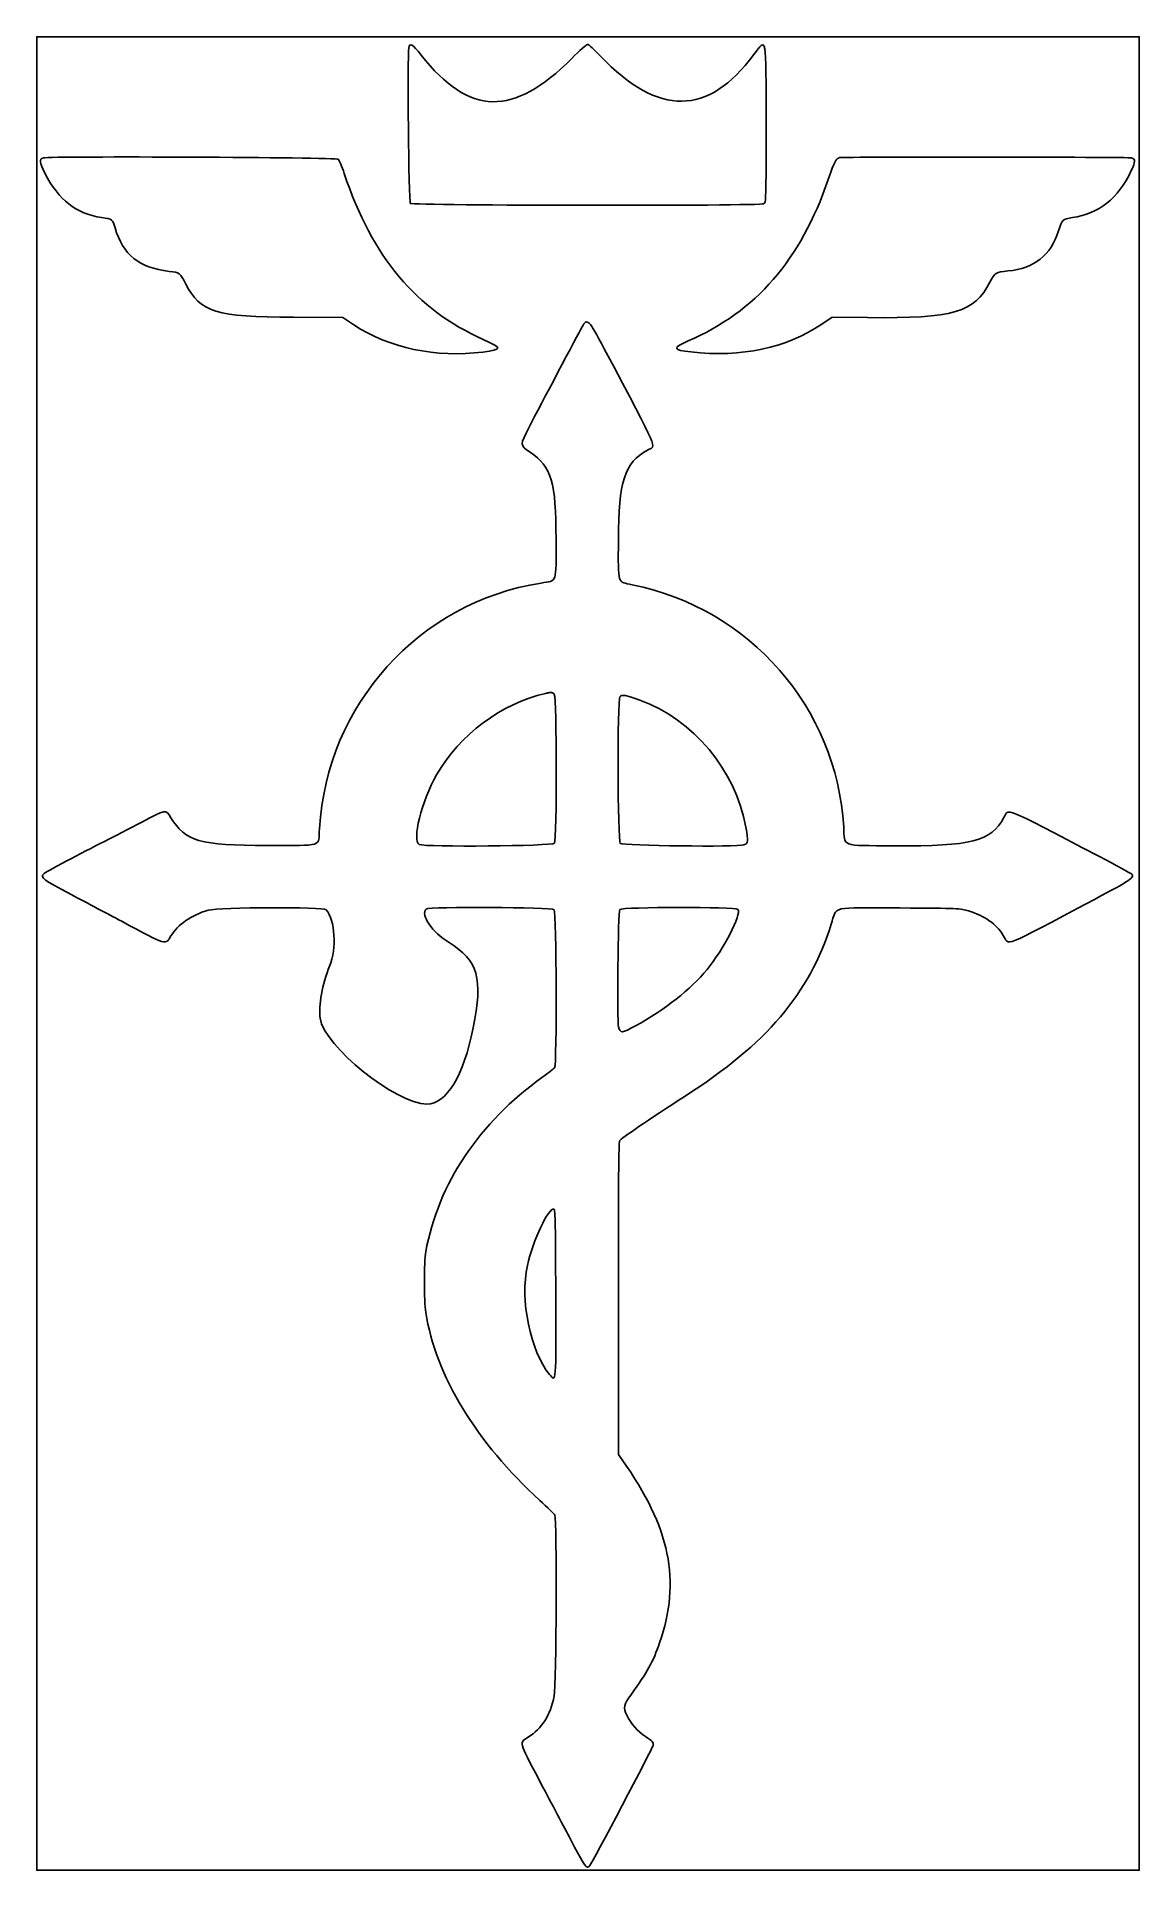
# Model space of a CAD drawing. Header units: millimetres. Extents: x 0 to 106, y -176 to 0.
import ezdxf

# ---------------------------------------------------------------- set-up
doc = ezdxf.new("R2010")
doc.units = ezdxf.units.MM
doc.layers.get('0').update_dxf_attribs({"linetype": 'CONTINUOUS'})

msp = doc.modelspace()

# ---------------------------------------------------------------- linework, layer by layer
for points in [[(0, -88), (0, -176), (52.92, -176), (105.83, -176), (105.83, -88), (105.83, 0), (52.92, 0), (0, 0)], [(24.66, -26.93), (29.37, -26.94), (30.45, -27.66), (29.37, -26.94)], [(75.35, -27.61), (76.36, -26.93), (79.75, -26.97), (76.36, -26.93)], [(56.19, -136.6), (55.83, -136.08), (55.83, -121.14), (55.83, -136.08)]]:
    msp.add_lwpolyline(points, close=True)
for points, degree in [([(35.72, -1.08), (35.58, -1.84), (35.71, -15.86), (35.86, -16)], 3), ([(35.86, -16), (35.71, -15.86), (35.58, -1.84), (35.72, -1.08)], 3), ([(36.9, -1.77), (36.02, -0.66), (35.82, -0.55), (35.72, -1.08)], 3), ([(35.72, -1.08), (35.82, -0.55), (36.02, -0.66), (36.9, -1.77)], 3), ([(52.87, -0.74), (52.78, -0.74), (52.1, -1.35), (51.36, -2.09)], 3), ([(51.36, -2.09), (52.1, -1.35), (52.78, -0.74), (52.87, -0.74)], 3), ([(54.11, -1.87), (53.52, -1.25), (52.96, -0.74), (52.87, -0.74)], 3), ([(52.87, -0.74), (52.96, -0.74), (53.52, -1.25), (54.11, -1.87)], 3), ([(68.84, -1.72), (64.46, -7.63), (59.69, -7.68), (54.11, -1.87)], 3), ([(54.11, -1.87), (59.69, -7.68), (64.46, -7.63), (68.84, -1.72)], 3), ([(70.01, -8.43), (70.01, 0.32), (70.07, -0.06), (68.84, -1.72)], 3), ([(68.84, -1.72), (70.07, -0.06), (70.01, 0.32), (70.01, -8.43)], 3), ([(51.36, -2.09), (45.74, -7.72), (41.55, -7.63), (36.9, -1.77)], 3), ([(36.9, -1.77), (41.55, -7.63), (45.74, -7.72), (51.36, -2.09)], 3), ([(69.8, -16.04), (70, -15.9), (70.01, -15.71), (70.01, -8.43)], 3), ([(70.01, -8.43), (70.01, -15.71), (70, -15.9), (69.8, -16.04)], 3), ([(0.64, -11.63), (0.22, -11.74), (0.26, -12.08), (0.79, -13.11)], 3), ([(0.79, -13.11), (0.26, -12.08), (0.22, -11.74), (0.64, -11.63)], 3), ([(28.95, -11.76), (28.77, -11.58), (1.26, -11.46), (0.64, -11.63)], 3), ([(0.64, -11.63), (1.26, -11.46), (28.77, -11.58), (28.95, -11.76)], 3), ([(29.52, -13.14), (29.3, -12.47), (29.04, -11.85), (28.95, -11.76)], 3), ([(28.95, -11.76), (29.04, -11.85), (29.3, -12.47), (29.52, -13.14)], 3), ([(77.07, -11.61), (76.73, -11.68), (76.59, -11.93), (75.98, -13.7)], 3), ([(75.98, -13.7), (76.59, -11.93), (76.73, -11.68), (77.07, -11.61)], 3), ([(105.09, -11.63), (104.81, -11.55), (77.48, -11.53), (77.07, -11.61)], 3), ([(77.07, -11.61), (77.48, -11.53), (104.81, -11.55), (105.09, -11.63)], 3), ([(105.06, -12.86), (105.47, -11.99), (105.48, -11.74), (105.09, -11.63)], 3), ([(105.09, -11.63), (105.48, -11.74), (105.47, -11.99), (105.06, -12.86)], 3), ([(0.79, -13.11), (2.13, -15.7), (3.76, -16.97), (6.21, -17.36)], 3), ([(6.21, -17.36), (3.76, -16.97), (2.13, -15.7), (0.79, -13.11)], 3), ([(42.85, -29.06), (36.37, -26.14), (32.26, -21.23), (29.52, -13.14)], 3), ([(29.52, -13.14), (32.26, -21.23), (36.37, -26.14), (42.85, -29.06)], 3), ([(75.98, -13.7), (73.3, -21.47), (69.06, -26.36), (62.53, -29.21)], 3), ([(62.53, -29.21), (69.06, -26.36), (73.3, -21.47), (75.98, -13.7)], 3), ([(99.41, -17.37), (101.97, -16.99), (103.78, -15.54), (105.06, -12.86)], 3), ([(105.06, -12.86), (103.78, -15.54), (101.97, -16.99), (99.41, -17.37)], 3), ([(6.21, -17.36), (7.31, -17.53), (7.27, -17.5), (7.52, -18.34)], 3), ([(7.52, -18.34), (7.27, -17.5), (7.31, -17.53), (6.21, -17.36)], 3), ([(35.86, -16), (36.07, -16.22), (69.51, -16.26), (69.8, -16.04)], 3), ([(69.8, -16.04), (69.51, -16.26), (36.07, -16.22), (35.86, -16)], 3), ([(98.07, -18.65), (98.42, -17.55), (98.45, -17.52), (99.41, -17.37)], 3), ([(99.41, -17.37), (98.45, -17.52), (98.42, -17.55), (98.07, -18.65)], 3), ([(7.52, -18.34), (8.3, -20.97), (9.78, -22.16), (12.73, -22.53)], 3), ([(12.73, -22.53), (9.78, -22.16), (8.3, -20.97), (7.52, -18.34)], 3), ([(93.22, -22.49), (95.74, -22.24), (97.35, -20.96), (98.07, -18.65)], 3), ([(98.07, -18.65), (97.35, -20.96), (95.74, -22.24), (93.22, -22.49)], 3), ([(12.73, -22.53), (13.73, -22.65), (13.76, -22.67), (14.31, -23.74)], 3), ([(14.31, -23.74), (13.76, -22.67), (13.73, -22.65), (12.73, -22.53)], 3), ([(91.5, -23.56), (91.96, -22.66), (92.04, -22.61), (93.22, -22.49)], 3), ([(93.22, -22.49), (92.04, -22.61), (91.96, -22.66), (91.5, -23.56)], 3), ([(14.31, -23.74), (15.73, -26.46), (17.17, -26.9), (24.66, -26.93)], 3), ([(24.66, -26.93), (17.17, -26.9), (15.73, -26.46), (14.31, -23.74)], 3), ([(79.75, -26.97), (88.07, -27.04), (90, -26.48), (91.5, -23.56)], 3), ([(91.5, -23.56), (90, -26.48), (88.07, -27.04), (79.75, -26.97)], 3), ([(30.45, -27.66), (33.81, -29.88), (38.33, -30.84), (42.83, -30.27)], 3), ([(42.83, -30.27), (38.33, -30.84), (33.81, -29.88), (30.45, -27.66)], 3), ([(52.36, -27.85), (51.94, -28.59), (48.25, -35.57), (47.33, -37.36)], 3), ([(47.33, -37.36), (48.25, -35.57), (51.94, -28.59), (52.36, -27.85)], 3), ([(54.47, -29.95), (52.97, -27.11), (52.85, -26.99), (52.36, -27.85)], 3), ([(52.36, -27.85), (52.85, -26.99), (52.97, -27.11), (54.47, -29.95)], 3), ([(62.79, -30.26), (67.67, -30.8), (71.91, -29.91), (75.35, -27.61)], 3), ([(75.35, -27.61), (71.91, -29.91), (67.67, -30.8), (62.79, -30.26)], 3), ([(42.83, -30.27), (44.72, -30.03), (44.72, -29.9), (42.85, -29.06)], 3), ([(42.85, -29.06), (44.72, -29.9), (44.72, -30.03), (42.83, -30.27)], 3), ([(62.53, -29.21), (61.01, -29.87), (61.05, -30.07), (62.79, -30.26)], 3), ([(62.79, -30.26), (61.05, -30.07), (61.01, -29.87), (62.53, -29.21)], 3), ([(58.63, -39.68), (59.48, -39.22), (59.86, -40.11), (54.47, -29.95)], 3), ([(54.47, -29.95), (59.86, -40.11), (59.48, -39.22), (58.63, -39.68)], 3), ([(47.33, -37.36), (46.35, -39.26), (46.35, -39.19), (47.36, -39.89)], 3), ([(47.36, -39.89), (46.35, -39.19), (46.35, -39.26), (47.33, -37.36)], 3), ([(47.36, -39.89), (49.41, -41.27), (49.85, -42.76), (49.85, -48.24)], 3), ([(49.85, -48.24), (49.85, -42.76), (49.41, -41.27), (47.36, -39.89)], 3), ([(55.83, -48.28), (55.84, -42.72), (56.43, -40.89), (58.63, -39.68)], 3), ([(58.63, -39.68), (56.43, -40.89), (55.84, -42.72), (55.83, -48.28)], 3), ([(49.85, -48.24), (49.85, -52.58), (49.98, -52.19), (48.42, -52.44)], 3), ([(48.42, -52.44), (49.98, -52.19), (49.85, -52.58), (49.85, -48.24)], 3), ([(57.17, -52.6), (55.7, -52.3), (55.83, -52.7), (55.83, -48.28)], 3), ([(55.83, -48.28), (55.83, -52.7), (55.7, -52.3), (57.17, -52.6)], 3), ([(48.42, -52.44), (36.69, -54.3), (27.84, -64.11), (27.14, -76.01)], 3), ([(27.14, -76.01), (27.84, -64.11), (36.69, -54.3), (48.42, -52.44)], 3), ([(77.46, -75.84), (76.76, -64.4), (68.48, -54.91), (57.17, -52.6)], 3), ([(57.17, -52.6), (68.48, -54.91), (76.76, -64.4), (77.46, -75.84)], 3), ([(48.84, -63.04), (44.62, -63.99), (40.6, -66.99), (38.38, -70.86)], 3), ([(48.84, -63.04), (48.87, -63.03), (48.92, -63.02), (49, -63), (49.1, -62.98), (49.21, -62.96), (49.32, -62.95), (49.41, -62.96), (49.49, -62.97), (49.55, -63), (49.61, -63.03), (49.64, -63.07), (49.66, -63.1), (49.68, -63.13), (49.68, -63.14)], 5), ([(49.68, -63.14), (49.92, -63.38), (49.94, -77.1), (49.7, -77.42)], 3), ([(49.7, -77.42), (49.94, -77.1), (49.92, -63.38), (49.68, -63.14)], 3), ([(56.02, -77.44), (55.76, -77.18), (55.72, -63.66), (55.98, -63.35)], 3), ([(55.98, -63.35), (55.72, -63.66), (55.76, -77.18), (56.02, -77.44)], 3), ([(55.98, -63.35), (56.17, -63.12), (56.54, -63.18), (57.89, -63.68)], 3), ([(57.89, -63.68), (56.54, -63.18), (56.17, -63.12), (55.98, -63.35)], 3), ([(57.89, -63.68), (63.06, -65.59), (67.06, -70.37), (68.07, -75.89)], 3), ([(68.07, -75.89), (67.06, -70.37), (63.06, -65.59), (57.89, -63.68)], 3), ([(36.72, -77.54), (36, -77.17), (36.94, -73.36), (38.38, -70.86)], 3), ([(38.38, -70.86), (36.94, -73.36), (36, -77.17), (36.72, -77.54)], 3), ([(10.08, -75.39), (8.93, -76), (7.32, -76.83), (6.51, -77.24)], 3), ([(6.51, -77.24), (7.32, -76.83), (8.93, -76), (10.08, -75.39)], 3), ([(12.89, -74.97), (12.39, -74.14), (12.42, -74.14), (10.08, -75.39)], 3), ([(10.08, -75.39), (12.42, -74.14), (12.39, -74.14), (12.89, -74.97)], 3), ([(22.15, -77.63), (15.62, -77.62), (14.23, -77.22), (12.89, -74.97)], 3), ([(12.89, -74.97), (14.23, -77.22), (15.62, -77.62), (22.15, -77.63)], 3), ([(92.84, -74.96), (91.54, -77.26), (89.77, -77.71), (82.32, -77.66)], 3), ([(82.32, -77.66), (89.77, -77.71), (91.54, -77.26), (92.84, -74.96)], 3), ([(102, -78.69), (92.44, -73.69), (93.34, -74.06), (92.84, -74.96)], 3), ([(92.84, -74.96), (93.34, -74.06), (92.44, -73.69), (102, -78.69)], 3), ([(6.51, -77.24), (4.37, -78.3), (0.82, -80.21), (0.65, -80.37)], 3), ([(0.65, -80.37), (0.82, -80.21), (4.37, -78.3), (6.51, -77.24)], 3), ([(27.14, -76.01), (27.04, -77.81), (27.6, -77.63), (22.15, -77.63)], 3), ([(22.15, -77.63), (27.6, -77.63), (27.04, -77.81), (27.14, -76.01)], 3), ([(49.7, -77.42), (49.5, -77.69), (37.22, -77.8), (36.72, -77.54)], 3), ([(36.72, -77.54), (37.22, -77.8), (49.5, -77.69), (49.7, -77.42)], 3), ([(67.88, -77.58), (67.32, -77.79), (56.24, -77.66), (56.02, -77.44)], 3), ([(56.02, -77.44), (56.24, -77.66), (67.32, -77.79), (67.88, -77.58)], 3), ([(68.07, -75.89), (68.32, -77.23), (68.3, -77.42), (67.88, -77.58)], 3), ([(67.88, -77.58), (68.3, -77.42), (68.32, -77.23), (68.07, -75.89)], 3), ([(82.32, -77.66), (77.03, -77.62), (77.58, -77.83), (77.46, -75.84)], 3), ([(77.46, -75.84), (77.58, -77.83), (77.03, -77.62), (82.32, -77.66)], 3), ([(105.1, -80.39), (105.04, -80.32), (103.65, -79.56), (102, -78.69)], 3), ([(102, -78.69), (103.65, -79.56), (105.04, -80.32), (105.1, -80.39)], 3), ([(0.65, -80.37), (0.33, -80.7), (0.63, -80.92), (3.31, -82.34)], 3), ([(3.31, -82.34), (0.63, -80.92), (0.33, -80.7), (0.65, -80.37)], 3), ([(101.52, -82.81), (105.03, -80.95), (105.37, -80.72), (105.1, -80.39)], 3), ([(105.1, -80.39), (105.37, -80.72), (105.03, -80.95), (101.52, -82.81)], 3), ([(3.31, -82.34), (4.78, -83.12), (6.93, -84.26), (8.1, -84.88)], 3), ([(8.1, -84.88), (6.93, -84.26), (4.78, -83.12), (3.31, -82.34)], 3), ([(12.89, -86.32), (13.55, -85.21), (14.83, -84.33), (16.46, -83.85)], 3), ([(16.46, -83.85), (14.83, -84.33), (13.55, -85.21), (12.89, -86.32)], 3), ([(16.46, -83.85), (17.53, -83.54), (27.54, -83.51), (27.8, -83.81)], 3), ([(27.8, -83.81), (27.54, -83.51), (17.53, -83.54), (16.46, -83.85)], 3), ([(27.8, -83.81), (28.65, -84.81), (28.81, -87.5), (28.11, -89.22)], 3), ([(28.11, -89.22), (28.81, -87.5), (28.65, -84.81), (27.8, -83.81)], 3), ([(39.59, -86.96), (37.97, -85.98), (36.82, -84.29), (37.38, -83.74)], 3), ([(37.38, -83.74), (36.82, -84.29), (37.97, -85.98), (39.59, -86.96)], 3), ([(37.38, -83.74), (37.62, -83.49), (49.45, -83.56), (49.67, -83.8)], 3), ([(49.67, -83.8), (49.45, -83.56), (37.62, -83.49), (37.38, -83.74)], 3), ([(49.67, -83.8), (49.9, -84.05), (49.94, -98.67), (49.71, -98.96)], 3), ([(49.71, -98.96), (49.94, -98.67), (49.9, -84.05), (49.67, -83.8)], 3), ([(55.85, -95.05), (55.7, -94.44), (55.8, -83.99), (55.97, -83.78)], 3), ([(55.97, -83.78), (55.8, -83.99), (55.7, -94.44), (55.85, -95.05)], 3), ([(55.97, -83.78), (56.18, -83.53), (67.1, -83.51), (67.31, -83.77)], 3), ([(67.31, -83.77), (67.1, -83.51), (56.18, -83.53), (55.97, -83.78)], 3), ([(67.31, -83.77), (67.68, -84.21), (65.92, -87.63), (64.34, -89.53)], 3), ([(64.34, -89.53), (65.92, -87.63), (67.68, -84.21), (67.31, -83.77)], 3), ([(76.26, -85.2), (76.83, -83.41), (76.08, -83.59), (82.86, -83.63)], 3), ([(82.86, -83.63), (76.08, -83.59), (76.83, -83.41), (76.26, -85.2)], 3), ([(82.86, -83.63), (88.52, -83.67), (88.65, -83.67), (89.43, -83.91)], 3), ([(89.43, -83.91), (88.65, -83.67), (88.52, -83.67), (82.86, -83.63)], 3), ([(89.43, -83.91), (91, -84.39), (92.09, -85.16), (92.77, -86.26)], 3), ([(92.77, -86.26), (92.09, -85.16), (91, -84.39), (89.43, -83.91)], 3), ([(92.77, -86.26), (93.39, -87.26), (92.36, -87.67), (101.52, -82.81)], 3), ([(101.52, -82.81), (92.36, -87.67), (93.39, -87.26), (92.77, -86.26)], 3), ([(8.1, -84.88), (12.58, -87.28), (12.35, -87.21), (12.89, -86.32)], 3), ([(12.89, -86.32), (12.35, -87.21), (12.58, -87.28), (8.1, -84.88)], 3), ([(62.23, -101.7), (70.11, -96.62), (74.09, -91.94), (76.26, -85.2)], 3), ([(76.26, -85.2), (74.09, -91.94), (70.11, -96.62), (62.23, -101.7)], 3), ([(41.9, -95.14), (42.86, -90.39), (42.37, -88.65), (39.59, -86.96)], 3), ([(39.59, -86.96), (42.37, -88.65), (42.86, -90.39), (41.9, -95.14)], 3), ([(28.11, -89.22), (27.43, -90.87), (27.04, -93.06), (27.2, -94.22)], 3), ([(27.2, -94.22), (27.04, -93.06), (27.43, -90.87), (28.11, -89.22)], 3), ([(57.48, -94.94), (60.36, -93.36), (62.73, -91.49), (64.34, -89.53)], 3), ([(27.2, -94.22), (27.58, -96.91), (34.48, -102.45), (37.46, -102.45)], 3), ([(37.46, -102.45), (34.48, -102.45), (27.58, -96.91), (27.2, -94.22)], 3), ([(57.48, -94.94), (56.17, -95.67), (56.02, -95.68), (55.85, -95.05)], 3), ([(55.85, -95.05), (56.02, -95.68), (56.17, -95.67), (57.48, -94.94)], 3), ([(37.46, -102.45), (39.33, -102.45), (40.97, -99.76), (41.9, -95.14)], 3), ([(41.9, -95.14), (40.97, -99.76), (39.33, -102.45), (37.46, -102.45)], 3), ([(48.58, -99.85), (42.43, -104.27), (38.57, -110.04), (37.34, -116.63)], 3), ([(37.34, -116.63), (38.57, -110.04), (42.43, -104.27), (48.58, -99.85)], 3), ([(49.71, -98.96), (49.64, -99.05), (49.13, -99.45), (48.58, -99.85)], 3), ([(48.58, -99.85), (49.13, -99.45), (49.64, -99.05), (49.71, -98.96)], 3), ([(55.95, -105.99), (56.08, -105.77), (58.69, -103.98), (62.23, -101.7)], 3), ([(62.23, -101.7), (58.69, -103.98), (56.08, -105.77), (55.95, -105.99)], 3), ([(55.83, -121.14), (55.83, -109.82), (55.86, -106.15), (55.95, -105.99)], 3), ([(55.95, -105.99), (55.86, -106.15), (55.83, -109.82), (55.83, -121.14)], 3), ([(47.1, -117.96), (47.63, -115.52), (49.13, -112.35), (49.66, -112.53)], 3), ([(49.66, -112.53), (49.77, -112.56), (49.8, -114.36), (49.82, -120.57)], 3), ([(37.34, -116.63), (37.16, -117.59), (37.17, -121.33), (37.34, -122.45)], 3), ([(37.34, -122.45), (37.17, -121.33), (37.16, -117.59), (37.34, -116.63)], 3), ([(47.1, -117.96), (46.37, -121.23), (47.38, -126.18), (49.22, -128.41)], 3), ([(49.22, -128.41), (49.87, -129.19), (49.85, -129.43), (49.82, -120.57)], 3), ([(37.34, -122.45), (38.31, -128.51), (42.21, -134.95), (48.29, -140.49)], 3), ([(48.29, -140.49), (42.21, -134.95), (38.31, -128.51), (37.34, -122.45)], 3), ([(59.79, -154.18), (61.86, -148.2), (60.81, -143.06), (56.19, -136.6)], 3), ([(56.19, -136.6), (60.81, -143.06), (61.86, -148.2), (59.79, -154.18)], 3), ([(48.29, -140.49), (49.03, -141.17), (49.68, -141.81), (49.74, -141.92)], 3), ([(49.74, -141.92), (49.68, -141.81), (49.03, -141.17), (48.29, -140.49)], 3), ([(49.74, -141.92), (49.94, -142.29), (49.88, -158.28), (49.68, -159.26)], 3), ([(49.68, -159.26), (49.88, -158.28), (49.94, -142.29), (49.74, -141.92)], 3), ([(57.08, -159.08), (58.54, -157.1), (59.19, -155.92), (59.79, -154.18)], 3), ([(59.79, -154.18), (59.19, -155.92), (58.54, -157.1), (57.08, -159.08)], 3), ([(49.68, -159.26), (49.29, -161.13), (48.48, -162.41), (47.17, -163.22)], 3), ([(47.17, -163.22), (48.48, -162.41), (49.29, -161.13), (49.68, -159.26)], 3), ([(56.63, -161.11), (56.27, -160.38), (56.33, -160.1), (57.08, -159.08)], 3), ([(57.08, -159.08), (56.33, -160.1), (56.27, -160.38), (56.63, -161.11)], 3), ([(58.43, -163.15), (57.68, -162.67), (57.06, -161.97), (56.63, -161.11)], 3), ([(56.63, -161.11), (57.06, -161.97), (57.68, -162.67), (58.43, -163.15)], 3), ([(47.17, -163.22), (46.29, -163.77), (46.24, -163.55), (48.22, -167.3)], 3), ([(48.22, -167.3), (46.24, -163.55), (46.29, -163.77), (47.17, -163.22)], 3), ([(59.16, -164.04), (59.21, -163.7), (59.13, -163.6), (58.43, -163.15)], 3), ([(58.43, -163.15), (59.13, -163.6), (59.21, -163.7), (59.16, -164.04)], 3), ([(53.1, -175.55), (53.29, -175.33), (59.14, -164.21), (59.16, -164.04)], 3), ([(59.16, -164.04), (59.14, -164.21), (53.29, -175.33), (53.1, -175.55)], 3), ([(48.22, -167.3), (49.19, -169.15), (50.49, -171.61), (51.1, -172.77)], 3), ([(51.1, -172.77), (50.49, -171.61), (49.19, -169.15), (48.22, -167.3)], 3), ([(51.1, -172.77), (52.68, -175.78), (52.79, -175.94), (53.1, -175.55)], 3), ([(53.1, -175.55), (52.79, -175.94), (52.68, -175.78), (51.1, -172.77)], 3)]:
    msp.add_open_spline(points, degree=degree)

doc.saveas('drawing.dxf')
